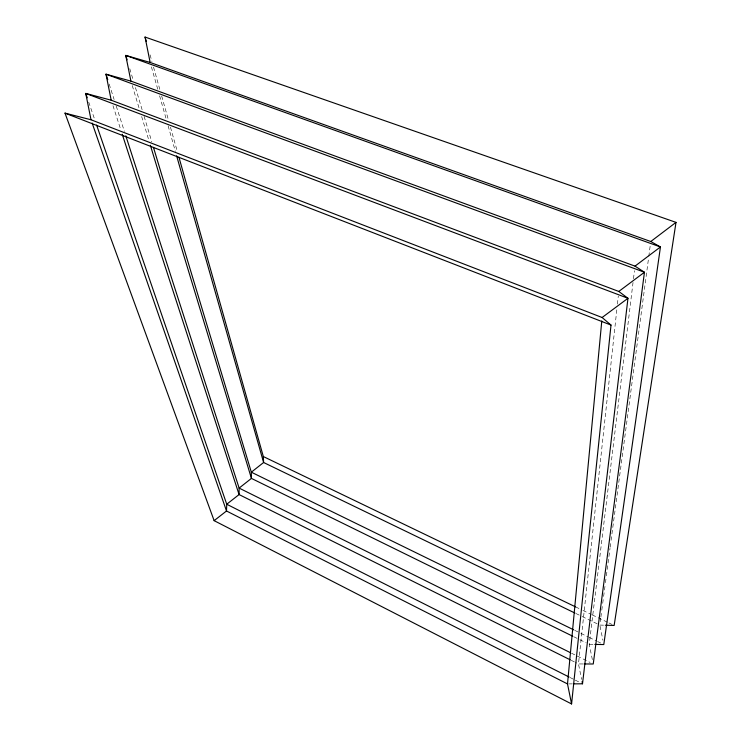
<?xml version="1.0" encoding="UTF-8"?>
<svg xmlns="http://www.w3.org/2000/svg" width="741" height="741" viewBox="0 0 741 741"><rect width="100%" height="100%" fill="white"/><g stroke="black" fill="none" stroke-linecap="round" stroke-linejoin="round"><path stroke-width="0.56" stroke-dasharray="3.71 2.78" d="M616.799 309.84L578.471 663.945L581.611 679.377M617.42 304.097L618.29 296.048M592.355 659.629L589.243 644.327L633.342 279.876M633.481 278.736L634.453 270.715M600.275 621.634L600.729 618.198M600.886 617.058L601.646 611.334M601.794 610.186L602.553 604.461M602.711 603.313L603.47 597.589M603.619 596.449L605.295 583.852M605.443 582.704L606.203 576.98M606.36 575.84L610.01 548.359M610.158 547.21L610.917 541.486M611.075 540.346L648.644 257.535M648.792 256.395L650.311 244.947M568.662 683.906L572.126 683.878M583.019 663.964L578.471 663.945L575.368 662.398M589.243 644.327L593.717 644.401M599.821 625.071L605.323 625.219M575.627 606.916L581.87 609.917M582.908 610.417L591.235 614.428M592.281 614.928L607.889 622.449M608.935 622.949L612.057 624.459M575.877 613.492L581.083 616.012M582.12 616.512L597.737 624.061M574.673 630.313L579.87 632.86M580.907 633.37L588.187 636.927M589.225 637.436L596.505 640.993M597.542 641.502L600.664 643.031M573.701 636.695L578.878 639.242M579.916 639.752L586.131 642.808M571.496 653.192L590.132 662.454M571.228 660.333L574.331 661.88M570.135 677.543L574.256 679.627M575.285 680.145L580.444 682.748M88.735 102.156L94.737 119.634M112.975 105.694L120.811 129.86M109.168 84.085L114.133 99.489M116.254 106.102L124.395 131.416M132.241 85.53L139.289 108.77M141.642 116.522L148.691 139.762M129.758 68.691L133.436 80.889M135.436 87.54L142.115 109.705M144.115 116.356L151.803 141.855M151.405 66.903L158.028 90.235M159.602 95.793L166.216 119.125M168.105 125.794L175.358 151.359M150.071 54.853L151.951 61.531M153.526 67.098L159.797 89.346M161.677 96.024L168.272 119.394M170.467 127.183L177.368 151.664M600.043 626.154L602.905 640.224"/><path stroke-width="1.11" d="M571.58 703.95L611.01 325.077L602.109 317.509L91.004 119.764L64.995 113.123L214.13 520.654L571.58 703.95L567.504 683.915L601.785 320.964M573.275 683.869L582.509 683.795L627.97 298.28L618.791 291.445L111.187 100.202L85.743 93.412L91.004 119.764M594.838 644.42L603.785 644.55L660.453 246.957L650.774 241.51L150.145 62.457L145.051 37.05L676.005 222.374L614.141 625.46L605.323 625.219M214.13 520.654L226.505 510.994L226.737 504.241L96.617 125.099M650.774 241.51L676.005 222.374M635.009 266.13L660.453 246.957L125.748 55.39L130.898 81.102L635.009 266.13L644.448 272.243L593.245 663.992L584.158 663.964M618.791 291.445L644.448 272.243L105.982 74.174L111.187 100.202M602.109 317.509L627.97 298.28L85.743 93.412L87.234 97.784M130.898 81.102L105.982 74.174L107.751 79.676M150.145 62.457L125.748 55.39L127.081 59.826M64.995 113.123L611.01 325.077M178.933 157.222L263.333 456.549L575.627 606.916M574.84 612.992L263.601 462.495L176.617 155.795M573.636 629.813L251.329 472.193L153.47 147.394M572.663 636.186L251.431 478.399L150.377 145.292M570.459 652.682L239.13 488.087L125.813 135.816M570.2 659.814L239.074 494.562L122.237 134.251M569.097 677.024L226.737 504.241L239.074 494.562L239.13 488.087L251.431 478.399L251.329 472.193L263.601 462.495L263.333 456.549M567.504 683.915L226.505 510.994L92.143 123.043M145.051 37.05L146.31 41.505M582.055 681.581L582.509 683.795"/></g></svg>
